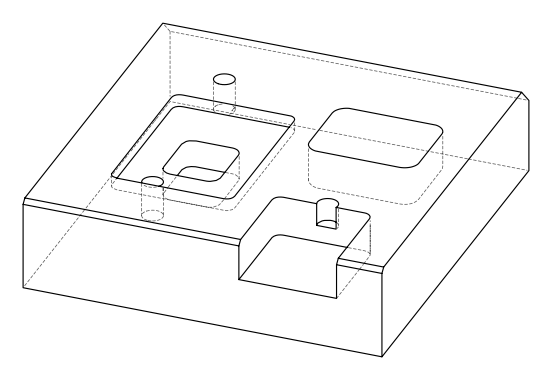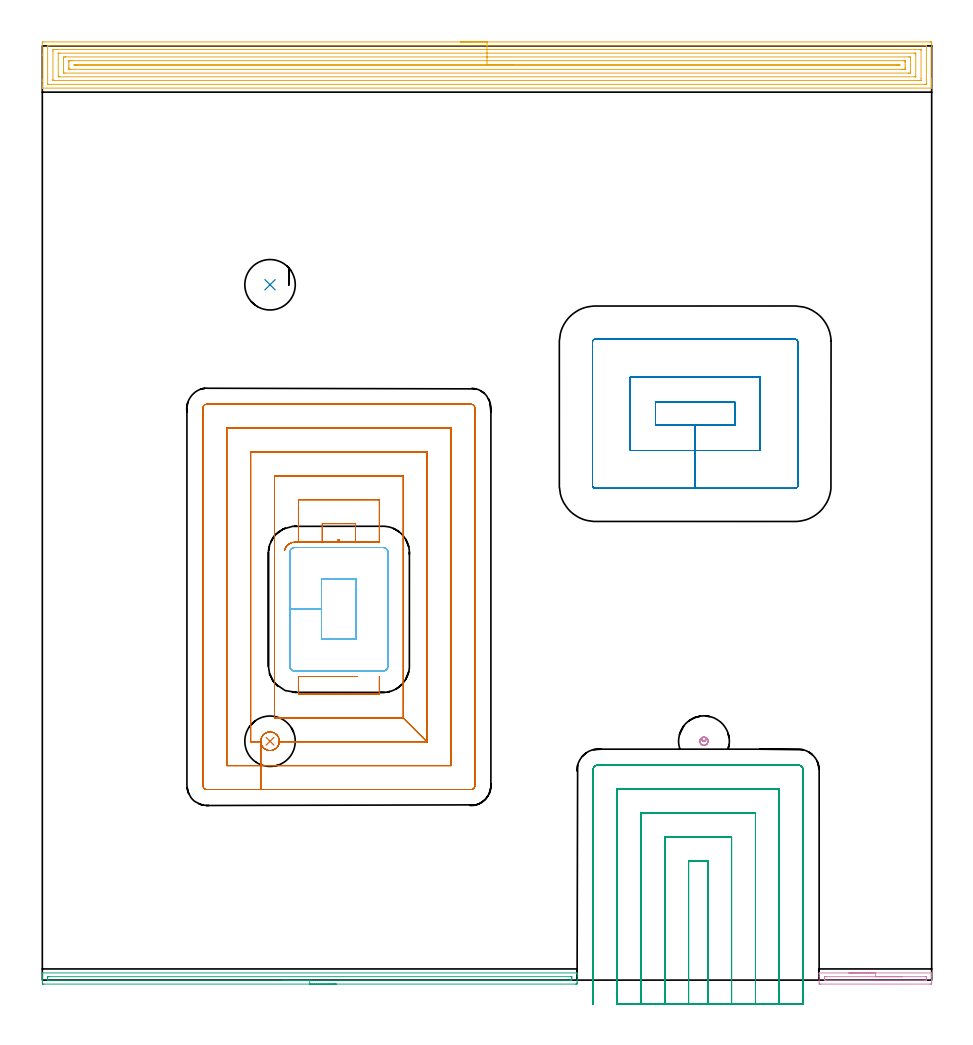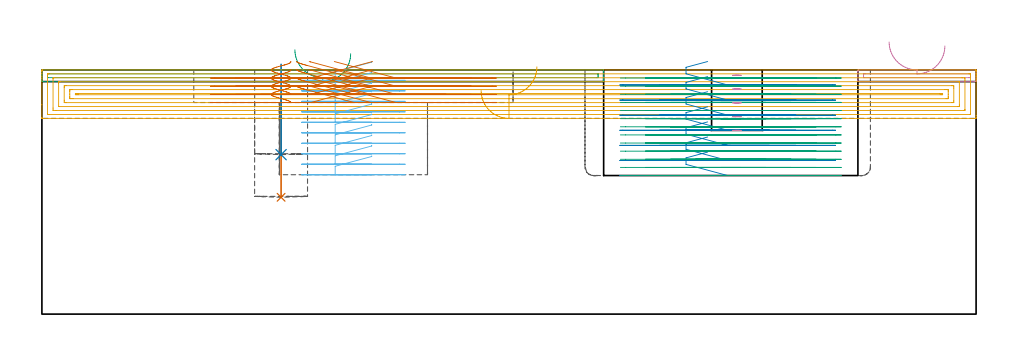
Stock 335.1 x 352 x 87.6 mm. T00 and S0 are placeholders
(PLAN: 10 operations, 6 tool changes, 87.9 min)
(1 INDEXABLE_INSERT_DRILL_BLIND_HOLE_FROM_SOLID | STEP1POCKET | NXT0302_009 | 0.15 min | 12878 mm3)
(2 INDEXABLE_INSERT_DRILL_BLIND_HOLE_FROM_SOLID_1 | STEP1POCKET_2 | NXT0302_009 | 0.13 min | 8544 mm3)
(3 AREA_MILL | FG_CHAMFER_SURFACE | UGT0205_001 | 3.39 min | 1806 mm3)
(4 AREA_MILL_1 | FG_CHAMFER_SURFACE_1 | UGT0205_001 | 0.84 min | 400 mm3)
(5 AREA_MILL_2 | FG_CHAMFER_SURFACE_2 | UGT0205_001 | 18.97 min | 50729 mm3)
(6 MILL_RECTANGULAR_POCKET | POCKET_RECTANGULAR_STRAIGHT | NXT0201_012 | Follow Part, ap 4, ae 75% | 6.04 min | 121804 mm3)
(7 MILL_RECTANGULAR_POCKET_1 | POCKET_RECTANGULAR_STRAIGHT_1 | NXT0201_011 | Follow Part, ap 3, ae 75% | 15.69 min | 168828 mm3)
(8 MILL_RECTANGULAR_POCKET_2 | POCKET_RECTANGULAR_STRAIGHT_2 | NXT0201_007 | Follow Part, ap 6.25, ae 75% | 8.22 min | 308359 mm3)
(9 MILL_SLOT | SLOT_PARTIAL_RECTANGULAR | NXT0201_011 | Follow Part, ap 3, ae 75% | 34.12 min | 299667 mm3)
(10 MILL_BLIND_HOLE_FROM_SOLID_MATERIAL | STEP1POCKET_1 | NXT0201_012 | Spiral | 0.3 min | 4311 mm3)
(TOOL NXT0302_009 | Index. Insert Drill 19mm [880-D1900L25-05] | D19 PA176 FL95 Z2)
(TOOL UGT0205_001 | Chamfer Mill 20 x 3 x 45 deg. | D20 FL50 Z2)
(TOOL NXT0201_012 | ENDMILL 16mm [2P460-1600-NA 1630] | D16 FL38 Z6)
(TOOL NXT0201_011 | ENDMILL 12mm [2P460-1200-NA 1630] | D12 FL38 Z6)
(TOOL NXT0201_007 | ENDMILL 25mm [R216.25-25050GCK54P 1620] | D25 R3 FL54 Z5)
(OP 1 INDEXABLE_INSERT_DRILL_BLIND_HOLE_FROM_SOLID)
G17 G21 G94 G90
T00 M6
G54
G17 G0 G90 X85.8 Y90. S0 M3
G43 Z97.6 H1
G94 G81 G98 Z41.9 F250. R77.9
G80
M5
M2
(OP 2 INDEXABLE_INSERT_DRILL_BLIND_HOLE_FROM_SOLID_1)
G17 G21 G94 G90
T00 M6
G54
G17 G0 G90 X85.8 Y262. S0 M3
G43 Z97.6 H1
G94 G81 G98 Z57.2 F250. R89.6
G80
M5
M2
(OP 3 AREA_MILL)
G17 G21 G94 G90
T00 M6
G54
G17 G0 G90 X110.75 Y-1.5 S1061 M3
G43 Z97.6 H0
Z93.4
G94 G1 X110.712 Z92.529 F250.
X110.598 Z91.664
X110.409 Z90.812
X110.147 Z89.98
X109.813 Z89.174
X109.41 Z88.4
X108.942 Z87.664
X108.41 Z86.972
X107.821 Z86.329
X107.178 Z85.74
X106.486 Z85.209
X105.75 Z84.74
X104.976 Z84.337
X104.17 Z84.003
X103.338 Z83.741
X102.487 Z83.552
X101.622 Z83.438
X100.75 Z83.4
X0.627
X0.27 Y-1.497
X0.01 Y-1.492 Z83.404
X0. Y-1.149 Z83.747
Y-0.887 Z84.008
Y-0.274 Z84.62
Y0.249 Z85.146
Y0.6 Z85.496
Y1.123 Z86.019
Y1.474 Z86.369
Y2.177 Z87.077
Y2.418 Z87.317
X0.002 Y2.56 Z87.453
X0.01 Y2.697 Z87.588
X0.18 Y2.7 Z87.6
X201.32
X201.49 Y2.697 Z87.588
X201.498 Y2.56 Z87.453
X201.5 Y2.418 Z87.317
Y2.177 Z87.076
Y1.474 Z86.369
Y0.249 Z85.146
Y-0.274 Z84.62
Y-0.887 Z84.008
X201.497 Y-1.149 Z83.747
X201.49 Y-1.492 Z83.404
X201.23 Y-1.497 Z83.4
X200.873 Y-1.5
X100.75
Y-0.086 Z84.814
X2.221 Y-0.085 Z84.815
X2.059 Y-0.083 Z84.817
X2.02 Y-0.08 Z84.82
X2.01 Y-0.077 Z84.823
X2.006 Y-0.066 Z84.834
X2.003 Y-0.033 Z84.867
X2. Y0.131 Z85.031
Y0.6 Z85.5
Y1.005 Z85.905
X2.003 Y1.14 Z86.04
X2.007 Y1.248 Z86.148
X2.01 Y1.277 Z86.177
X2.022 Y1.28 Z86.18
X2.064 Y1.282 Z86.182
X2.414 Y1.285 Z86.185
X2.607 Y1.286 Z86.186
X199.279 Y1.285 Z86.185
X199.441 Y1.283 Z86.183
X199.48 Y1.28 Z86.18
X199.49 Y1.277 Z86.177
X199.494 Y1.266 Z86.166
X199.497 Y1.233 Z86.133
X199.5 Y1.069 Z85.969
Y0.6 Z85.5
Y0.195 Z85.095
X199.497 Y0.06 Z84.96
X199.493 Y-0.048 Z84.852
X199.49 Y-0.077 Z84.823
X199.478 Y-0.08 Z84.82
X199.436 Y-0.082 Z84.818
X199.086 Y-0.085 Z84.815
X198.893 Y-0.086 Z84.814
X100.75
X99.878 Z84.852
X99.014 Z84.966
X98.162 Z85.155
X97.33 Z85.417
X96.524 Z85.751
X95.75 Z86.154
X95.014 Z86.623
X94.322 Z87.154
X93.679 Z87.743
X93.09 Z88.386
X92.559 Z89.079
X92.09 Z89.814
X91.687 Z90.588
X91.353 Z91.394
X91.091 Z92.226
X90.902 Z93.078
X90.788 Z93.943
X90.75 Z94.814
G0 Z97.6
M5
M2
(OP 4 AREA_MILL_1)
G17 G21 G94 G90
T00 M6
G54
G17 G0 G90 X303.9 Y2.7 S1061 M3
G43 Z97.6 H0
G94 G1 X303.938 Z96.728 F250.
X304.052 Z95.863
X304.241 Z95.012
X304.503 Z94.18
X304.837 Z93.374
X305.24 Z92.6
X305.709 Z91.864
X306.24 Z91.172
X306.829 Z90.529
X307.472 Z89.94
X308.164 Z89.408
X308.9 Z88.94
X309.674 Z88.537
X310.48 Z88.203
X311.312 Z87.941
X312.164 Z87.752
X313.028 Z87.638
X313.9 Z87.6
X334.916
X335.09 Y2.697 Z87.589
X335.098 Y2.557 Z87.449
X335.1 Y2.411 Z87.31
Y2.194 Z87.094
Y1.474 Z86.369
Y0.24 Z85.137
Y-0.274 Z84.62
Y-0.891 Z84.004
X335.097 Y-1.149 Z83.747
X335.09 Y-1.492 Z83.404
X334.826 Y-1.497 Z83.4
X334.469 Y-1.5
X293.331
X292.975 Y-1.497
X292.71 Y-1.492 Z83.404
X292.7 Y-1.149 Z83.747
Y1.474 Z86.369
Y2.194 Z87.094
Y2.411 Z87.31
X292.702 Y2.557 Z87.449
X292.71 Y2.697 Z87.589
X292.884 Y2.7 Z87.6
X313.9
Y1.286 Z86.186
X332.873 Y1.285 Z86.185
X333.039 Y1.283 Z86.183
X333.078 Y1.281 Z86.181
X333.09 Y1.278 Z86.178
X333.093 Y1.267 Z86.167
X333.097 Y1.233 Z86.133
X333.1 Y1.064 Z85.964
Y0.6 Z85.5
X333.099 Y0.19 Z85.09
X333.096 Y0.053 Z84.953
X333.09 Y-0.056 Z84.844
X333.087 Y-0.08 Z84.82
X333.073 Y-0.081 Z84.819
X333.031 Y-0.083 Z84.817
X332.68 Y-0.085 Z84.815
X332.487 Y-0.086 Z84.814
X294.927 Y-0.085 Z84.815
X294.761 Y-0.083 Z84.817
X294.722 Y-0.081 Z84.819
X294.71 Y-0.078 Z84.822
X294.707 Y-0.067 Z84.833
X294.703 Y-0.033 Z84.867
X294.7 Y0.136 Z85.036
Y0.6 Z85.5
X294.701 Y1.01 Z85.91
X294.704 Y1.147 Z86.047
X294.71 Y1.256 Z86.156
X294.713 Y1.28 Z86.18
X294.727 Y1.281 Z86.181
X294.769 Y1.283 Z86.183
X295.12 Y1.285 Z86.185
X295.313 Y1.286 Z86.186
X313.9
X314.772 Z86.224
X315.637 Z86.338
X316.488 Z86.526
X317.32 Z86.789
X318.126 Z87.123
X318.9 Z87.525
X319.636 Z87.994
X320.328 Z88.525
X320.971 Z89.115
X321.56 Z89.758
X322.092 Z90.45
X322.56 Z91.186
X322.963 Z91.96
X323.297 Z92.766
X323.559 Z93.598
X323.748 Z94.449
X323.862 Z95.314
X323.9 Z96.186
G0 Z97.6
M5
M2
(OP 5 AREA_MILL_2)
G17 G21 G94 G90
T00 M6
G54
G17 G0 G90 X157.55 Y353.5 S1061 M3
G43 Z97.6 H0
Z80.2
G94 G1 X157.588 Z79.328 F250.
X157.702 Z78.463
X157.891 Z77.612
X158.153 Z76.78
X158.487 Z75.974
X158.89 Z75.2
X159.358 Z74.464
X159.89 Z73.772
X160.479 Z73.129
X161.122 Z72.539
X161.814 Z72.008
X162.55 Z71.54
X163.324 Z71.137
X164.13 Z70.803
X164.962 Z70.541
X165.813 Z70.352
X166.678 Z70.238
X167.55 Z70.2
X334.491 Y353.499 Z70.201
X334.871 Y353.496 Z70.202
X335.09 Y353.493 Z70.205
X335.095 Y353.123 Z70.574
X335.1 Y352.525 Z71.172
Y339.703 Z83.992
Y339.105 Z84.589
Y338.549 Z85.148
Y338.229 Z85.467
Y337.673 Z86.023
Y337.353 Z86.342
Y336.713 Z86.986
Y336.375 Z87.324
X335.097 Y336.235 Z87.457
X335.09 Y336.102 Z87.588
X334.937 Y336.1 Z87.6
X0.163
X0.01 Y336.102 Z87.588
X0.003 Y336.235 Z87.457
X0. Y336.375 Z87.324
Y336.713 Z86.986
Y337.353 Z86.342
Y338.549 Z85.148
Y339.105 Z84.589
Y348.604 Z75.094
Y353.123 Z70.574
X0.003 Y353.404 Z70.293
X0.01 Y353.492 Z70.205
X0.099 Y353.499 Z70.199
X0.609 Y353.5 Z70.2
X167.55
Y352.086 Z71.614
X332.705
X332.87 Y352.085 Z71.615
X333.053 Y352.081 Z71.619
X333.09 Y352.079 Z71.621
X333.095 Y352.053 Z71.647
X333.097 Y352.024 Z71.676
X333.1 Y351.86 Z71.84
X333.099 Y337.713 Z85.987
X333.096 Y337.609 Z86.091
X333.09 Y337.541 Z86.159
X333.084 Y337.52 Z86.18
X333.068 Y337.519 Z86.181
X332.705 Y337.515 Z86.185
X332.541 Y337.514 Z86.186
X2.395
X2.229 Y337.515 Z86.185
X2.047 Y337.519 Z86.181
X2.01 Y337.521 Z86.179
X2.005 Y337.547 Z86.153
X2.003 Y337.576 Z86.124
X2. Y337.74 Z85.96
X2.001 Y351.888 Z71.812
X2.004 Y351.991 Z71.709
X2.01 Y352.059 Z71.641
X2.016 Y352.08 Z71.62
X2.032 Y352.081 Z71.619
X2.395 Y352.085 Z71.615
X2.559 Y352.086 Z71.614
X167.55
Y350.672 Z73.028
X330.74 Y350.671 Z73.029
X330.92 Y350.669 Z73.031
X331.09 Y350.665 Z73.035
X331.096 Y350.495 Z73.205
X331.099 Y350.318 Z73.382
X331.1 Y339.805 Z83.895
X331.095 Y339.105 Z84.595
X331.093 Y338.936 Z84.764
X330.92 Y338.933 Z84.767
X330.207 Y338.929 Z84.771
X330.027 Y338.928 Z84.772
X4.36 Y338.929 Z84.771
X4.18 Y338.931 Z84.769
X4.01 Y338.935 Z84.765
X4.004 Y339.105 Z84.595
X4.001 Y339.282 Z84.418
X4. Y349.795 Z73.905
X4.005 Y350.495 Z73.205
X4.007 Y350.665 Z73.035
X4.18 Y350.667 Z73.033
X4.893 Y350.671 Z73.029
X5.073 Y350.672 Z73.028
X167.55
Y349.257 Z74.443
X328.61
X328.966 Y349.255 Z74.445
X329.03 Y349.253 Z74.447
X329.09 Y349.25 Z74.45
X329.1 Y348.743 Z74.957
X329.099 Y340.436 Z83.264
X329.098 Y340.384 Z83.316
X329.094 Y340.358 Z83.342
X329.091 Y340.351 Z83.349
X329.079 Y340.349 Z83.351
X328.941 Y340.345 Z83.355
X328.766 Y340.343 Z83.357
X6.49
X6.134 Y340.345 Z83.355
X6.07 Y340.347 Z83.353
X6.01 Y340.35 Z83.35
X6. Y340.857 Z82.843
X6.001 Y349.164 Z74.536
X6.002 Y349.216 Z74.484
X6.006 Y349.242 Z74.458
X6.009 Y349.25 Z74.45
X6.021 Y349.251 Z74.449
X6.159 Y349.255 Z74.445
X6.334 Y349.257 Z74.443
X167.55
Y347.843 Z75.857
X326.48
X326.894 Y347.838 Z75.862
X327.09 Y347.834 Z75.866
X327.093 Y347.721 Z75.979
X327.099 Y347.235 Z76.465
Y342.61 Z81.09
X327.096 Y341.981 Z81.719
X327.09 Y341.774 Z81.926
X326.89 Y341.764 Z81.936
X326.456 Y341.757 Z81.943
X326.432
X8.62
X8.206 Y341.762 Z81.938
X8.01 Y341.766 Z81.934
X8.007 Y341.88 Z81.82
X8.001 Y342.365 Z81.335
X8. Y346.99 Z76.71
X8.003 Y347.619 Z76.081
X8.01 Y347.826 Z75.874
X8.21 Y347.836 Z75.864
X8.644 Y347.843 Z75.857
X8.668
X167.55
Y346.429 Z77.271
X324.35
X324.671 Y346.428 Z77.272
X324.991 Y346.424 Z77.276
X325.075 Y346.422 Z77.278
X325.09 Y346.366 Z77.334
X325.095 Y346.255 Z77.445
X325.098 Y346.114 Z77.586
X325.1 Y345.693 Z78.007
Y344.817 Z78.883
Y343.941 Z79.759
X325.097 Y343.486 Z80.214
X325.093 Y343.275 Z80.425
X325.088 Y343.178 Z80.522
X324.987 Y343.175 Z80.525
X324.671 Y343.172 Z80.528
X324.098 Y343.171 Z80.529
X323.778
X10.75
X10.429 Y343.173 Z80.527
X10.109 Y343.176 Z80.524
X10.025 Y343.178 Z80.522
X10.01 Y343.234 Z80.466
X10.005 Y343.345 Z80.355
X10.002 Y343.486 Z80.214
X10. Y343.907 Z79.793
Y344.783 Z78.917
Y345.659 Z78.041
X10.003 Y346.114 Z77.586
X10.007 Y346.325 Z77.375
X10.012 Y346.422 Z77.278
X10.113 Y346.425 Z77.275
X10.429 Y346.428 Z77.272
X11.002 Y346.429 Z77.271
X11.322
X167.55
Y345.015 Z78.685
X322.22
X322.658 Y345.013 Z78.687
X322.885 Y345.009 Z78.691
X323.09 Y345.004 Z78.696
X323.095 Y344.8 Z78.9
X323.094 Y344.695 Z79.005
X323.09 Y344.596 Z79.104
X322.885 Y344.591 Z79.109
X322.656 Y344.587 Z79.113
X322.43 Y344.586 Z79.114
X321.992 Y344.585 Z79.115
X12.88 Y344.586 Z79.114
X12.652 Y344.587 Z79.113
X12.215 Y344.592 Z79.108
X12.01 Y344.596 Z79.104
X12.005 Y344.8 Z78.9
X12.006 Y344.905 Z78.795
X12.01 Y345.004 Z78.696
X12.215 Y345.009 Z78.691
X12.444 Y345.013 Z78.687
X12.88 Y345.015 Z78.685
X13.108
X167.55
X168.422 Z78.723
X169.286 Z78.837
X170.138 Z79.026
X170.97 Z79.288
X171.776 Z79.622
X172.55 Z80.025
X173.286 Z80.494
X173.978 Z81.025
X174.621 Z81.614
X175.21 Z82.257
X175.741 Z82.949
X176.21 Z83.685
X176.613 Z84.459
X176.947 Z85.265
X177.209 Z86.097
X177.398 Z86.949
X177.512 Z87.814
X177.55 Z88.685
G0 Z97.6
M5
M2
(OP 6 MILL_RECTANGULAR_POCKET)
G17 G21 G94 G90
T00 M6
G54
G17 G0 G90 X118.3 Y150.171 S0 M3
G43 Z97.6 H1
Z90.6
G94 G1 Y151. Z90.378 F250.
X105.2 Z86.868
Y139.7 Z83.84
Y128.4 F500.
X118.3
Y151.
X105.2
Y139.7
X93.2
Y118.4
G3 X95.2 Y116.4 R2.
G1 X128.3
G3 X130.3 Y118.4 R2.
G1 Y161.
G3 X128.3 Y163. R2.
G1 X95.2
G3 X93.2 Y161. R2.
G1 Y139.7
Y138.7
G0 X118.3 Y150.171 Z86.84
G1 Y151. Z86.618 F250.
X105.2 Z83.108
Y139.7 Z80.08
Y128.4 F500.
X118.3
Y151.
X105.2
Y139.7
X93.2
Y118.4
G3 X95.2 Y116.4 R2.
G1 X128.3
G3 X130.3 Y118.4 R2.
G1 Y161.
G3 X128.3 Y163. R2.
G1 X95.2
G3 X93.2 Y161. R2.
G1 Y139.7
Y138.7
G0 X118.3 Y150.171 Z83.08
G1 Y151. Z82.858 F250.
X105.2 Z79.348
Y139.7 Z76.32
Y128.4 F500.
X118.3
Y151.
X105.2
Y139.7
X93.2
Y118.4
G3 X95.2 Y116.4 R2.
G1 X128.3
G3 X130.3 Y118.4 R2.
G1 Y161.
G3 X128.3 Y163. R2.
G1 X95.2
G3 X93.2 Y161. R2.
G1 Y139.7
Y138.7
G0 X118.3 Y150.171 Z79.32
G1 Y151. Z79.098 F250.
X105.2 Z75.588
Y139.7 Z72.56
Y128.4 F500.
X118.3
Y151.
X105.2
Y139.7
X93.2
Y118.4
G3 X95.2 Y116.4 R2.
G1 X128.3
G3 X130.3 Y118.4 R2.
G1 Y161.
G3 X128.3 Y163. R2.
G1 X95.2
G3 X93.2 Y161. R2.
G1 Y139.7
Y138.7
G0 X118.3 Y150.171 Z75.56
G1 Y151. Z75.338 F250.
X105.2 Z71.828
Y139.7 Z68.8
Y128.4 F500.
X118.3
Y151.
X105.2
Y139.7
X93.2
Y118.4
G3 X95.2 Y116.4 R2.
G1 X128.3
G3 X130.3 Y118.4 R2.
G1 Y161.
G3 X128.3 Y163. R2.
G1 X95.2
G3 X93.2 Y161. R2.
G1 Y139.7
Y138.7
G0 X118.3 Y150.171 Z71.8
G1 Y151. Z71.578 F250.
X105.2 Z68.068
Y139.7 Z65.04
Y128.4 F500.
X118.3
Y151.
X105.2
Y139.7
X93.2
Y118.4
G3 X95.2 Y116.4 R2.
G1 X128.3
G3 X130.3 Y118.4 R2.
G1 Y161.
G3 X128.3 Y163. R2.
G1 X95.2
G3 X93.2 Y161. R2.
G1 Y139.7
Y138.7
G0 X118.3 Y150.171 Z68.04
G1 Y151. Z67.818 F250.
X105.2 Z64.308
Y139.7 Z61.28
Y128.4 F500.
X118.3
Y151.
X105.2
Y139.7
X93.2
Y118.4
G3 X95.2 Y116.4 R2.
G1 X128.3
G3 X130.3 Y118.4 R2.
G1 Y161.
G3 X128.3 Y163. R2.
G1 X95.2
G3 X93.2 Y161. R2.
G1 Y139.7
Y138.7
G0 X118.3 Y150.171 Z64.28
G1 Y151. Z64.058 F250.
X105.2 Z60.548
Y139.7 Z57.52
Y128.4 F500.
X118.3
Y151.
X105.2
Y139.7
X93.2
Y118.4
G3 X95.2 Y116.4 R2.
G1 X128.3
G3 X130.3 Y118.4 R2.
G1 Y161.
G3 X128.3 Y163. R2.
G1 X95.2
G3 X93.2 Y161. R2.
G1 Y139.7
Y138.7
G0 X118.3 Y150.171 Z60.52
G1 Y151. Z60.298 F250.
X105.2 Z56.788
Y139.7 Z53.76
Y128.4 F500.
X118.3
Y151.
X105.2
Y139.7
X93.2
Y118.4
G3 X95.2 Y116.4 R2.
G1 X128.3
G3 X130.3 Y118.4 R2.
G1 Y161.
G3 X128.3 Y163. R2.
G1 X95.2
G3 X93.2 Y161. R2.
G1 Y139.7
Y138.7
G0 X118.3 Y150.171 Z56.76
G1 Y151. Z56.538 F250.
X105.2 Z53.028
Y139.7 Z50.
Y128.4 F500.
X118.3
Y151.
X105.2
Y139.7
X93.2
Y118.4
G3 X95.2 Y116.4 R2.
G1 X128.3
G3 X130.3 Y118.4 R2.
G1 Y161.
G3 X128.3 Y163. R2.
G1 X95.2
G3 X93.2 Y161. R2.
G1 Y139.7
Y138.7
G0 Z97.6
M5
M2
(OP 7 MILL_RECTANGULAR_POCKET_1)
G17 G21 G94 G90
T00 M6
G54
G17 G0 G90 X91.317 Y161.968 S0 M3
G43 Z97.6 H1
Z90.6
G94 G1 X91.326 Y162.02 Z90.586 F250.
X91.425 Y162.357 Z90.492
X91.622 Y162.77 Z90.369
X91.791 Y163.098 Z90.27
X91.984 Y163.4 Z90.174
X92.226 Y163.686 Z90.074
X92.515 Y163.974 Z89.964
X92.801 Y164.217 Z89.864
X93.103 Y164.41 Z89.768
X93.432 Y164.579 Z89.669
X93.845 Y164.776 Z89.546
X93.948 Y164.812 Z89.517
X94.175 Y164.872 Z89.454
X94.547 Y164.938 Z89.353
X94.938 Y164.996 Z89.247
X95.149 Y165.01 Z89.19
X112. Y165. Z84.675
Y166.
X111.5
Y165.
G0 X95.888 Y165.001 Z90.6
G1 X96.399 Y165. Z90.463
X118. Z84.675
Y172. F500.
X105.5
Y165.
G0 X104.888 Z90.6
G1 X127. Z84.675 F250.
Y181. F500.
X96.5
Y165.
G0 X118.612 Y114.4 Z90.6
G1 X96.5 Z84.675 F250.
Y107.8 F500.
X127.
Y114.4
G0 X89.275 Y89.664 Z90.6
G1 X89.298 Y90.065 Z90.492 F250.
X89.229 Y90.7 Z90.321
X89.045 Y91.311 Z90.15
X88.754 Y91.88 Z89.979
X88.365 Y92.387 Z89.808
X87.89 Y92.814 Z89.636
X87.667 Y92.957 Z89.565
X87.442 Y93.098 Z89.494
X87.321 Y93.159 Z89.458
X87.074 Y93.254 Z89.387
X86.827 Y93.35 Z89.316
X86.186 Y93.482 Z89.141
X85.532 Y93.492 Z88.965
X84.887 Y93.38 Z88.79
X84.274 Y93.152 Z88.615
X83.714 Y92.813 Z88.439
X83.229 Y92.379 Z88.265
X82.838 Y91.868 Z88.093
X82.546 Y91.294 Z87.92
X82.364 Y90.677 Z87.748
X82.298 Y90.037 Z87.575
X82.35 Y89.395 Z87.403
X82.518 Y88.774 Z87.23
X82.806 Y88.181 Z87.054
X82.959 Y87.965 Z86.983
X83.114 Y87.75 Z86.912
X83.423 Y87.427 Z86.792
X83.631 Y87.263 Z86.721
X83.838 Y87.098 Z86.65
X84.495 Y86.75 Z86.451
X85.21 Y86.548 Z86.252
X85.951 Y86.5 Z86.053
X86.686 Y86.61 Z85.853
X87.381 Y86.871 Z85.654
X87.905 Y87.197 Z85.489
X88.104 Y87.373 Z85.418
X88.302 Y87.548 Z85.347
X88.764 Y88.136 Z85.147
X89.091 Y88.809 Z84.946
X89.268 Y89.535 Z84.746
X89.283 Y89.8 Z84.675
X145. F500.
X136. Y98.8
Y190.
X87.5
Y98.8
X136.
X145. Y89.8
Y199.
X78.5
Y89.8
X82.313
Y80.8
X154.
Y208.
X69.5
Y80.8
X82.313
Y71.8
X161.5
G3 X163. Y73.3 R1.5
G1 Y215.5
G3 X161.5 Y217. R1.5
G1 X62.
G3 X60.5 Y215.5 R1.5
G1 Y73.3
G3 X62. Y71.8 R1.5
G1 X82.313
X83.313
G0 X91.317 Y161.968 Z87.675
G1 X91.326 Y162.02 Z87.661 F250.
X91.425 Y162.357 Z87.567
X91.622 Y162.77 Z87.444
X91.791 Y163.098 Z87.345
X91.984 Y163.4 Z87.249
X92.226 Y163.686 Z87.149
X92.515 Y163.974 Z87.039
X92.801 Y164.217 Z86.939
X93.103 Y164.41 Z86.843
X93.432 Y164.579 Z86.744
X93.845 Y164.776 Z86.621
X93.948 Y164.812 Z86.592
X94.175 Y164.872 Z86.529
X94.547 Y164.938 Z86.428
X94.938 Y164.996 Z86.322
X95.149 Y165.01 Z86.265
X112. Y165. Z81.75
Y166.
X111.5
Y165.
G0 X95.888 Y165.001 Z87.675
G1 X96.399 Y165. Z87.538
X118. Z81.75
Y172. F500.
X105.5
Y165.
G0 X104.888 Z87.675
G1 X127. Z81.75 F250.
Y181. F500.
X96.5
Y165.
G0 X118.612 Y114.4 Z87.675
G1 X96.5 Z81.75 F250.
Y107.8 F500.
X127.
Y114.4
G0 X89.275 Y89.662 Z87.675
G1 X89.298 Y90.065 Z87.567 F250.
X89.229 Y90.7 Z87.396
X89.045 Y91.311 Z87.225
X88.754 Y91.88 Z87.053
X88.365 Y92.387 Z86.882
X87.89 Y92.814 Z86.711
X87.667 Y92.957 Z86.64
X87.442 Y93.097 Z86.569
X86.831 Y93.348 Z86.392
X86.184 Y93.481 Z86.215
X85.524 Y93.49 Z86.038
X84.873 Y93.376 Z85.861
X84.256 Y93.142 Z85.684
X83.693 Y92.797 Z85.507
X83.493 Y92.622 Z85.436
X83.295 Y92.447 Z85.365
X82.881 Y91.934 Z85.189
X82.57 Y91.353 Z85.012
X82.374 Y90.723 Z84.835
X82.298 Y90.068 Z84.659
X82.347 Y89.411 Z84.482
X82.518 Y88.774 Z84.305
X82.806 Y88.181 Z84.129
X82.959 Y87.965 Z84.058
X83.114 Y87.75 Z83.987
X83.592 Y87.28 Z83.807
X84.151 Y86.91 Z83.628
X84.77 Y86.653 Z83.448
X85.427 Y86.517 Z83.268
X86.097 Y86.509 Z83.089
X86.757 Y86.629 Z82.909
X87.381 Y86.871 Z82.729
X87.609 Y87.008 Z82.658
X87.835 Y87.146 Z82.587
X88.37 Y87.62 Z82.396
X88.798 Y88.192 Z82.204
X89.102 Y88.84 Z82.013
X89.268 Y89.535 Z81.821
X89.283 Y89.8 Z81.75
X145. F500.
X136. Y98.8
Y190.
X87.5
Y98.8
X136.
X145. Y89.8
Y199.
X78.5
Y89.8
X82.313
Y80.8
X154.
Y208.
X69.5
Y80.8
X82.313
Y71.8
X161.5
G3 X163. Y73.3 R1.5
G1 Y215.5
G3 X161.5 Y217. R1.5
G1 X62.
G3 X60.5 Y215.5 R1.5
G1 Y73.3
G3 X62. Y71.8 R1.5
G1 X82.313
X83.313
G0 X91.316 Y161.968 Z84.75
G1 X91.327 Y162.022 Z84.735 F250.
X91.426 Y162.358 Z84.641
X91.816 Y163.137 Z84.408
X91.984 Y163.4 Z84.324
X92.229 Y163.688 Z84.223
X92.51 Y163.969 Z84.116
X92.8 Y164.216 Z84.014
X93.105 Y164.411 Z83.917
X93.847 Y164.776 Z83.696
X93.948 Y164.812 Z83.667
X94.175 Y164.872 Z83.604
X94.547 Y164.938 Z83.503
X94.938 Y164.996 Z83.397
X95.149 Y165.01 Z83.34
X112. Y165. Z78.825
Y166.
X111.5
Y165.
G0 X95.888 Y165.001 Z84.75
G1 X96.399 Y165. Z84.613
X118. Z78.825
Y172. F500.
X105.5
Y165.
G0 X104.888 Z84.75
G1 X127. Z78.825 F250.
Y181. F500.
X96.5
Y165.
G0 X118.612 Y114.4 Z84.75
G1 X96.5 Z78.825 F250.
Y107.8 F500.
X127.
Y114.4
G0 X89.275 Y89.661 Z84.75
G1 X89.298 Y90.065 Z84.642 F250.
X89.229 Y90.7 Z84.47
X89.045 Y91.311 Z84.299
X88.754 Y91.88 Z84.128
X88.365 Y92.387 Z83.957
X87.89 Y92.814 Z83.786
X87.667 Y92.957 Z83.715
X87.442 Y93.097 Z83.644
X86.847 Y93.344 Z83.471
X86.217 Y93.477 Z83.299
X85.573 Y93.494 Z83.126
X84.937 Y93.393 Z82.953
X84.33 Y93.177 Z82.781
X83.772 Y92.855 Z82.608
X83.348 Y92.494 Z82.459
X83.218 Y92.352 Z82.407
X83.04 Y92.156 Z82.336
X82.664 Y91.56 Z82.148
X82.416 Y90.9 Z81.959
X82.304 Y90.205 Z81.77
X82.333 Y89.501 Z81.581
X82.503 Y88.817 Z81.392
X82.806 Y88.181 Z81.204
X82.963 Y87.961 Z81.131
X83.118 Y87.746 Z81.06
X83.596 Y87.277 Z80.881
X84.155 Y86.908 Z80.701
X84.773 Y86.652 Z80.522
X85.429 Y86.517 Z80.343
X86.098 Y86.509 Z80.163
X86.757 Y86.629 Z79.984
X87.381 Y86.871 Z79.804
X87.609 Y87.008 Z79.733
X87.835 Y87.146 Z79.662
X88.37 Y87.62 Z79.471
X88.798 Y88.192 Z79.279
X89.102 Y88.84 Z79.088
X89.268 Y89.535 Z78.896
X89.283 Y89.8 Z78.825
X145. F500.
X136. Y98.8
Y190.
X87.5
Y98.8
X136.
X145. Y89.8
Y199.
X78.5
Y89.8
X82.313
Y80.8
X154.
Y208.
X69.5
Y80.8
X82.313
Y71.8
X161.5
G3 X163. Y73.3 R1.5
G1 Y215.5
G3 X161.5 Y217. R1.5
G1 X62.
G3 X60.5 Y215.5 R1.5
G1 Y73.3
G3 X62. Y71.8 R1.5
G1 X82.313
X83.313
G0 X91.316 Y161.968 Z81.825
G1 X91.455 Y162.42 Z81.698 F250.
X91.621 Y162.769 Z81.594
X91.792 Y163.099 Z81.495
X91.909 Y163.283 Z81.436
X91.984 Y163.4 Z81.399
X92.229 Y163.688 Z81.298
X92.51 Y163.969 Z81.191
X92.8 Y164.216 Z81.089
X93.105 Y164.411 Z80.992
X93.43 Y164.578 Z80.894
X93.847 Y164.776 Z80.771
X93.948 Y164.812 Z80.742
X94.175 Y164.872 Z80.679
X94.547 Y164.938 Z80.578
X94.938 Y164.996 Z80.472
X95.149 Y165.01 Z80.415
X112. Y165. Z75.9
Y166.
X111.5
Y165.
G0 X95.888 Y165.001 Z81.825
G1 X96.399 Y165. Z81.688
X118. Z75.9
Y172. F500.
X105.5
Y165.
G0 X104.888 Z81.825
G1 X127. Z75.9 F250.
Y181. F500.
X96.5
Y165.
G0 X118.612 Y114.4 Z81.825
G1 X96.5 Z75.9 F250.
Y107.8 F500.
X127.
Y114.4
G0 X89.275 Y89.66 Z81.825
G1 X89.298 Y90.065 Z81.717 F250.
X89.229 Y90.7 Z81.545
X89.045 Y91.311 Z81.374
X88.754 Y91.88 Z81.203
X88.365 Y92.387 Z81.032
X87.89 Y92.814 Z80.861
X87.667 Y92.957 Z80.79
X87.514 Y93.053 Z80.741
X87.351 Y93.133 Z80.693
X87.113 Y93.25 Z80.622
X86.421 Y93.448 Z80.429
X85.702 Y93.501 Z80.236
X84.988 Y93.406 Z80.043
X84.308 Y93.168 Z79.85
X83.691 Y92.796 Z79.657
X83.492 Y92.621 Z79.586
X83.348 Y92.494 Z79.534
X83.218 Y92.352 Z79.482
X83.04 Y92.156 Z79.411
X82.664 Y91.56 Z79.223
X82.416 Y90.9 Z79.034
X82.304 Y90.205 Z78.845
X82.333 Y89.501 Z78.656
X82.503 Y88.817 Z78.467
X82.806 Y88.181 Z78.279
X82.964 Y87.959 Z78.206
X83.119 Y87.745 Z78.135
X83.597 Y87.276 Z77.955
X84.156 Y86.908 Z77.776
X84.774 Y86.651 Z77.597
X85.43 Y86.517 Z77.417
X86.099 Y86.509 Z77.238
X86.758 Y86.629 Z77.059
X87.381 Y86.871 Z76.879
X87.609 Y87.008 Z76.808
X87.835 Y87.146 Z76.737
X88.37 Y87.62 Z76.546
X88.798 Y88.192 Z76.354
X89.102 Y88.84 Z76.163
X89.268 Y89.535 Z75.971
X89.283 Y89.8 Z75.9
X145. F500.
X136. Y98.8
Y190.
X87.5
Y98.8
X136.
X145. Y89.8
Y199.
X78.5
Y89.8
X82.313
Y80.8
X154.
Y208.
X69.5
Y80.8
X82.313
Y71.8
X161.5
G3 X163. Y73.3 R1.5
G1 Y215.5
G3 X161.5 Y217. R1.5
G1 X62.
G3 X60.5 Y215.5 R1.5
G1 Y73.3
G3 X62. Y71.8 R1.5
G1 X82.313
X83.313
G0 Z97.6
M5
M2
(OP 8 MILL_RECTANGULAR_POCKET_2)
G17 G21 G94 G90
T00 M6
G54
G17 G0 G90 X238.802 Y217.75 S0 M3
G43 Z97.6 H1
Z90.6
G94 G1 X231.05 Z88.523 F250.
Y209.05 Z86.191
X246. Z82.186
X260.95 F500.
Y217.75
X231.05
Y209.05
X246.
Y199.55
X270.45
Y227.25
X221.55
Y199.55
X246.
Y185.3
X283.6
G3 X284.7 Y186.4 R1.1
G1 Y240.4
G3 X283.6 Y241.5 R1.1
G1 X208.4
G3 X207.3 Y240.4 R1.1
G1 Y186.4
G3 X208.4 Y185.3 R1.1
G1 X246.
X247.
G0 X238.802 Y217.75 Z85.186
G1 X231.05 Z83.108 F250.
Y209.05 Z80.777
X246. Z76.771
X260.95 F500.
Y217.75
X231.05
Y209.05
X246.
Y199.55
X270.45
Y227.25
X221.55
Y199.55
X246.
Y185.3
X283.6
G3 X284.7 Y186.4 R1.1
G1 Y240.4
G3 X283.6 Y241.5 R1.1
G1 X208.4
G3 X207.3 Y240.4 R1.1
G1 Y186.4
G3 X208.4 Y185.3 R1.1
G1 X246.
X247.
G0 X238.802 Y217.75 Z79.771
G1 X231.05 Z77.694 F250.
Y209.05 Z75.363
X246. Z71.357
X260.95 F500.
Y217.75
X231.05
Y209.05
X246.
Y199.55
X270.45
Y227.25
X221.55
Y199.55
X246.
Y185.3
X283.6
G3 X284.7 Y186.4 R1.1
G1 Y240.4
G3 X283.6 Y241.5 R1.1
G1 X208.4
G3 X207.3 Y240.4 R1.1
G1 Y186.4
G3 X208.4 Y185.3 R1.1
G1 X246.
X247.
G0 X238.802 Y217.75 Z74.357
G1 X231.05 Z72.28 F250.
Y209.05 Z69.949
X246. Z65.943
X260.95 F500.
Y217.75
X231.05
Y209.05
X246.
Y199.55
X270.45
Y227.25
X221.55
Y199.55
X246.
Y185.3
X283.6
G3 X284.7 Y186.4 R1.1
G1 Y240.4
G3 X283.6 Y241.5 R1.1
G1 X208.4
G3 X207.3 Y240.4 R1.1
G1 Y186.4
G3 X208.4 Y185.3 R1.1
G1 X246.
X247.
G0 X238.802 Y217.75 Z68.943
G1 X231.05 Z66.866 F250.
Y209.05 Z64.534
X246. Z60.529
X260.95 F500.
Y217.75
X231.05
Y209.05
X246.
Y199.55
X270.45
Y227.25
X221.55
Y199.55
X246.
Y185.3
X283.6
G3 X284.7 Y186.4 R1.1
G1 Y240.4
G3 X283.6 Y241.5 R1.1
G1 X208.4
G3 X207.3 Y240.4 R1.1
G1 Y186.4
G3 X208.4 Y185.3 R1.1
G1 X246.
X247.
G0 X238.802 Y217.75 Z63.529
G1 X231.05 Z61.451 F250.
Y209.05 Z59.12
X246. Z55.114
X260.95 F500.
Y217.75
X231.05
Y209.05
X246.
Y199.55
X270.45
Y227.25
X221.55
Y199.55
X246.
Y185.3
X283.6
G3 X284.7 Y186.4 R1.1
G1 Y240.4
G3 X283.6 Y241.5 R1.1
G1 X208.4
G3 X207.3 Y240.4 R1.1
G1 Y186.4
G3 X208.4 Y185.3 R1.1
G1 X246.
X247.
G0 X238.802 Y217.75 Z58.114
G1 X231.05 Z56.037 F250.
Y209.05 Z53.706
X246. Z49.7
X260.95 F500.
Y217.75
X231.05
Y209.05
X246.
Y199.55
X270.45
Y227.25
X221.55
Y199.55
X246.
Y185.3
X283.6
G3 X284.7 Y186.4 R1.1
G1 Y240.4
G3 X283.6 Y241.5 R1.1
G1 X208.4
G3 X207.3 Y240.4 R1.1
G1 Y186.4
G3 X208.4 Y185.3 R1.1
G1 X246.
X247.
G0 Z97.6
M5
M2
(OP 9 MILL_SLOT)
G17 G21 G94 G90
T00 M6
G54
G17 G0 G90 X250.7 Y-9. S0 M3
G43 Z97.6 H1
Z84.685
G94 G1 Y-6. F250.
Y45. F500.
X243.5
Y-6.
Y-9. F250.
X259.7
Y-6.
Y54. F500.
X234.5
Y-6.
Y-9. F250.
X268.7
Y-6.
Y63. F500.
X225.5
Y-6.
Y-9. F250.
X277.7
Y-6.
Y72. F500.
X216.5
Y-6.
Y-9. F250.
X286.7
Y-6.
Y79.1 F500.
G3 X284.8 Y81. R1.9
G1 X209.4
G3 X207.5 Y79.1 R1.9
G1 Y-6.
Y-9. F250.
G0 X250.7 Z81.769
G1 Y-6.
Y45. F500.
X243.5
Y-6.
Y-9. F250.
X259.7
Y-6.
Y54. F500.
X234.5
Y-6.
Y-9. F250.
X268.7
Y-6.
Y63. F500.
X225.5
Y-6.
Y-9. F250.
X277.7
Y-6.
Y72. F500.
X216.5
Y-6.
Y-9. F250.
X286.7
Y-6.
Y79.1 F500.
G3 X284.8 Y81. R1.9
G1 X209.4
G3 X207.5 Y79.1 R1.9
G1 Y-6.
Y-9. F250.
G0 X250.7 Z78.854
G1 Y-6.
Y45. F500.
X243.5
Y-6.
Y-9. F250.
X259.7
Y-6.
Y54. F500.
X234.5
Y-6.
Y-9. F250.
X268.7
Y-6.
Y63. F500.
X225.5
Y-6.
Y-9. F250.
X277.7
Y-6.
Y72. F500.
X216.5
Y-6.
Y-9. F250.
X286.7
Y-6.
Y79.1 F500.
G3 X284.8 Y81. R1.9
G1 X209.4
G3 X207.5 Y79.1 R1.9
G1 Y-6.
Y-9. F250.
G0 X250.7 Z75.938
G1 Y-6.
Y45. F500.
X243.5
Y-6.
Y-9. F250.
X259.7
Y-6.
Y54. F500.
X234.5
Y-6.
Y-9. F250.
X268.7
Y-6.
Y63. F500.
X225.5
Y-6.
Y-9. F250.
X277.7
Y-6.
Y72. F500.
X216.5
Y-6.
Y-9. F250.
X286.7
Y-6.
Y79.1 F500.
G3 X284.8 Y81. R1.9
G1 X209.4
G3 X207.5 Y79.1 R1.9
G1 Y-6.
Y-9. F250.
G0 X250.7 Z73.023
G1 Y-6.
Y45. F500.
X243.5
Y-6.
Y-9. F250.
X259.7
Y-6.
Y54. F500.
X234.5
Y-6.
Y-9. F250.
X268.7
Y-6.
Y63. F500.
X225.5
Y-6.
Y-9. F250.
X277.7
Y-6.
Y72. F500.
X216.5
Y-6.
Y-9. F250.
X286.7
Y-6.
Y79.1 F500.
G3 X284.8 Y81. R1.9
G1 X209.4
G3 X207.5 Y79.1 R1.9
G1 Y-6.
Y-9. F250.
G0 X250.7 Z70.108
G1 Y-6.
Y45. F500.
X243.5
Y-6.
Y-9. F250.
X259.7
Y-6.
Y54. F500.
X234.5
Y-6.
Y-9. F250.
X268.7
Y-6.
Y63. F500.
X225.5
Y-6.
Y-9. F250.
X277.7
Y-6.
Y72. F500.
X216.5
Y-6.
Y-9. F250.
X286.7
Y-6.
Y79.1 F500.
G3 X284.8 Y81. R1.9
G1 X209.4
G3 X207.5 Y79.1 R1.9
G1 Y-6.
Y-9. F250.
G0 X250.7 Z67.192
G1 Y-6.
Y45. F500.
X243.5
Y-6.
Y-9. F250.
X259.7
Y-6.
Y54. F500.
X234.5
Y-6.
Y-9. F250.
X268.7
Y-6.
Y63. F500.
X225.5
Y-6.
Y-9. F250.
X277.7
Y-6.
Y72. F500.
X216.5
Y-6.
Y-9. F250.
X286.7
Y-6.
Y79.1 F500.
G3 X284.8 Y81. R1.9
G1 X209.4
G3 X207.5 Y79.1 R1.9
G1 Y-6.
Y-9. F250.
G0 X250.7 Z64.277
G1 Y-6.
Y45. F500.
X243.5
Y-6.
Y-9. F250.
X259.7
Y-6.
Y54. F500.
X234.5
Y-6.
Y-9. F250.
X268.7
Y-6.
Y63. F500.
X225.5
Y-6.
Y-9. F250.
X277.7
Y-6.
Y72. F500.
X216.5
Y-6.
Y-9. F250.
X286.7
Y-6.
Y79.1 F500.
G3 X284.8 Y81. R1.9
G1 X209.4
G3 X207.5 Y79.1 R1.9
G1 Y-6.
Y-9. F250.
G0 X250.7 Z61.362
G1 Y-6.
Y45. F500.
X243.5
Y-6.
Y-9. F250.
X259.7
Y-6.
Y54. F500.
X234.5
Y-6.
Y-9. F250.
X268.7
Y-6.
Y63. F500.
X225.5
Y-6.
Y-9. F250.
X277.7
Y-6.
Y72. F500.
X216.5
Y-6.
Y-9. F250.
X286.7
Y-6.
Y79.1 F500.
G3 X284.8 Y81. R1.9
G1 X209.4
G3 X207.5 Y79.1 R1.9
G1 Y-6.
Y-9. F250.
G0 X250.7 Z58.446
G1 Y-6.
Y45. F500.
X243.5
Y-6.
Y-9. F250.
X259.7
Y-6.
Y54. F500.
X234.5
Y-6.
Y-9. F250.
X268.7
Y-6.
Y63. F500.
X225.5
Y-6.
Y-9. F250.
X277.7
Y-6.
Y72. F500.
X216.5
Y-6.
Y-9. F250.
X286.7
Y-6.
Y79.1 F500.
G3 X284.8 Y81. R1.9
G1 X209.4
G3 X207.5 Y79.1 R1.9
G1 Y-6.
Y-9. F250.
G0 X250.7 Z55.531
G1 Y-6.
Y45. F500.
X243.5
Y-6.
Y-9. F250.
X259.7
Y-6.
Y54. F500.
X234.5
Y-6.
Y-9. F250.
X268.7
Y-6.
Y63. F500.
X225.5
Y-6.
Y-9. F250.
X277.7
Y-6.
Y72. F500.
X216.5
Y-6.
Y-9. F250.
X286.7
Y-6.
Y79.1 F500.
G3 X284.8 Y81. R1.9
G1 X209.4
G3 X207.5 Y79.1 R1.9
G1 Y-6.
Y-9. F250.
G0 X250.7 Z52.615
G1 Y-6.
Y45. F500.
X243.5
Y-6.
Y-9. F250.
X259.7
Y-6.
Y54. F500.
X234.5
Y-6.
Y-9. F250.
X268.7
Y-6.
Y63. F500.
X225.5
Y-6.
Y-9. F250.
X277.7
Y-6.
Y72. F500.
X216.5
Y-6.
Y-9. F250.
X286.7
Y-6.
Y79.1 F500.
G3 X284.8 Y81. R1.9
G1 X209.4
G3 X207.5 Y79.1 R1.9
G1 Y-6.
Y-9. F250.
G0 X250.7 Z49.7
G1 Y-6.
Y45. F500.
X243.5
Y-6.
Y-9. F250.
X259.7
Y-6.
Y54. F500.
X234.5
Y-6.
Y-9. F250.
X268.7
Y-6.
Y63. F500.
X225.5
Y-6.
Y-9. F250.
X277.7
Y-6.
Y72. F500.
X216.5
Y-6.
Y-9. F250.
X286.7
Y-6.
Y79.1 F500.
G3 X284.8 Y81. R1.9
G1 X209.4
G3 X207.5 Y79.1 R1.9
G1 Y-6.
Y-9. F250.
G0 Z97.6
M5
M2
(OP 10 MILL_BLIND_HOLE_FROM_SOLID_MATERIAL)
G17 G21 G94 G90
T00 M6
G54
G17 G0 G90 X249.3 Y90. S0 M3
G43 Z97.6 H1
Z85.66
G94 G3 X250.075 Y90.775 R0.775 F250.
X249.3 Y91.55 R0.775
X247.75 Y90. R1.55
X249.3 Y91.55 R-1.55
X248.525 Y90.775 R0.775
X249.3 Y90. R0.775
G0 Z80.72
G3 X250.075 Y90.775 R0.775
X249.3 Y91.55 R0.775
X247.75 Y90. R1.55
X249.3 Y91.55 R-1.55
X248.525 Y90.775 R0.775
X249.3 Y90. R0.775
G0 Z75.78
G3 X250.075 Y90.775 R0.775
X249.3 Y91.55 R0.775
X247.75 Y90. R1.55
X249.3 Y91.55 R-1.55
X248.525 Y90.775 R0.775
X249.3 Y90. R0.775
G0 Z70.84
G3 X250.075 Y90.775 R0.775
X249.3 Y91.55 R0.775
X247.75 Y90. R1.55
X249.3 Y91.55 R-1.55
X248.525 Y90.775 R0.775
X249.3 Y90. R0.775
G0 Z65.9
G3 X250.075 Y90.775 R0.775
X249.3 Y91.55 R0.775
X247.75 Y90. R1.55
X249.3 Y91.55 R-1.55
X248.525 Y90.775 R0.775
X249.3 Y90. R0.775
G0 Z97.6
M5
M2
